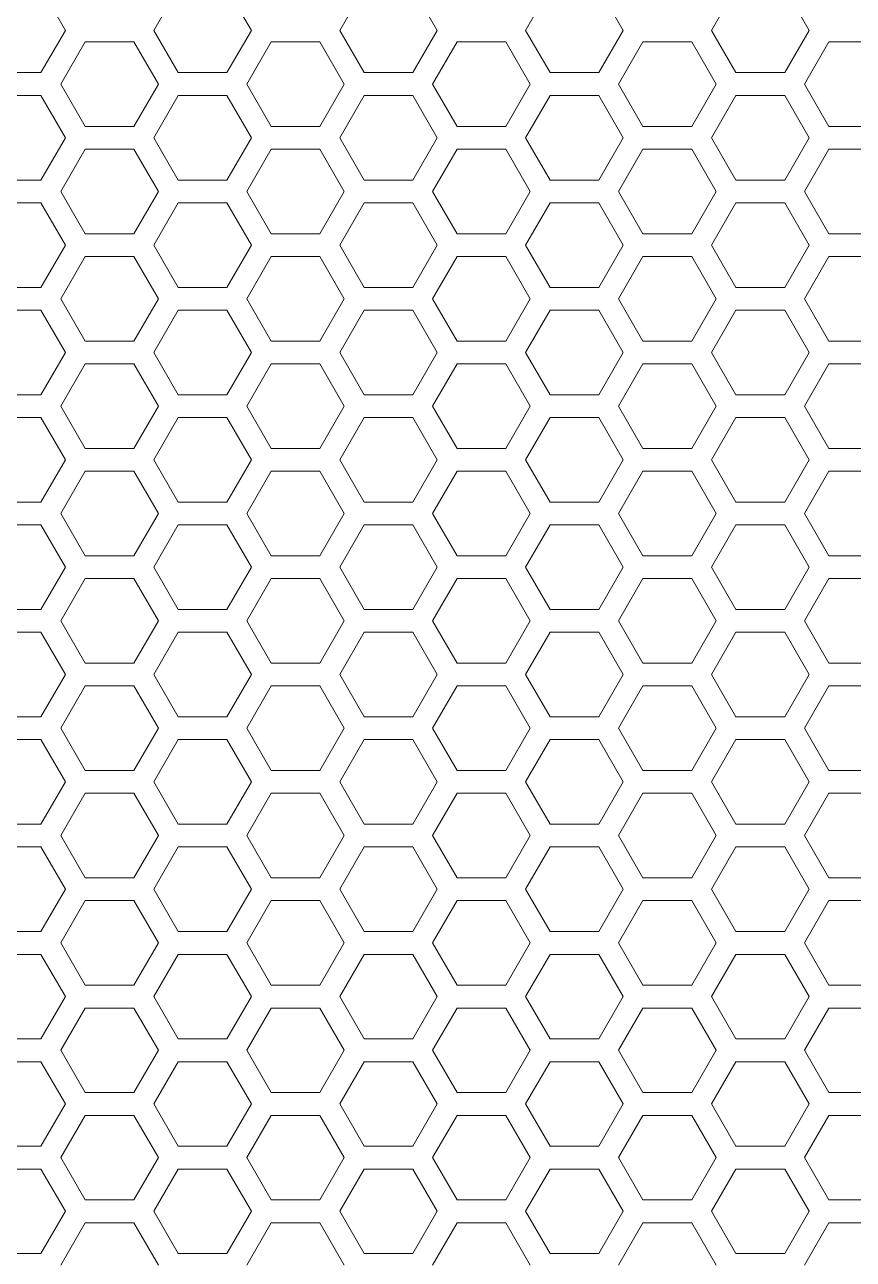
# Model space of a CAD drawing. Header units: millimetres. Extents: x 0 to 140, y -17 to 195.
# Drawn here: x 108.07 to 112.69, y 55.28 to 62.17 of the extents above; entities that cross this region are included whole.
import ezdxf

# ---------------------------------------------------------------- set-up
doc = ezdxf.new("R2010")
doc.units = ezdxf.units.MM
doc.layers.add('4203-42785_1_0', color=7, linetype='Continuous')

# ---------------------------------------------------------------- blocks, each defined once
blk = doc.blocks.new('a')
at = {"layer": '4203-42785_1_0', "color": 0, "linetype": 'ByBlock', "lineweight": 9}
for p, q in [((1510.4994, 392.7765), (1510.3927, 392.9613)), ((1510.9926, 392.9613), (1510.8858, 392.7765)), ((1511.3127, 392.7765), (1511.206, 392.9613)), ((1511.8058, 392.9613), (1511.6991, 392.7765)), ((1512.1259, 392.7765), (1512.0192, 392.9613)), ((1512.6191, 392.9613), (1512.5124, 392.7765)), ((1512.9393, 392.7765), (1512.8325, 392.9613)), ((1513.4323, 392.9613), (1513.3256, 392.7765)), ((1513.7524, 392.7765), (1513.6457, 392.9613)), ((1510.3927, 392.5916), (1510.4994, 392.7765)), ((1510.5859, 392.7266), (1510.4792, 392.5417)), ((1510.7994, 392.7266), (1510.5859, 392.7266)), ((1510.9061, 392.5417), (1510.7994, 392.7266)), ((1510.8858, 392.7765), (1510.9926, 392.5916)), ((1511.206, 392.5916), (1511.3127, 392.7765)), ((1511.3992, 392.7266), (1511.2925, 392.5417)), ((1511.6126, 392.7266), (1511.3992, 392.7266)), ((1511.7193, 392.5417), (1511.6126, 392.7266)), ((1511.6991, 392.7765), (1511.8058, 392.5916)), ((1512.0192, 392.5916), (1512.1259, 392.7765)), ((1512.2124, 392.7266), (1512.1057, 392.5417)), ((1512.4259, 392.7266), (1512.2124, 392.7266)), ((1512.5326, 392.5417), (1512.4259, 392.7266)), ((1512.5124, 392.7765), (1512.6191, 392.5916)), ((1512.8325, 392.5916), (1512.9393, 392.7765)), ((1513.0257, 392.7266), (1512.919, 392.5417)), ((1513.2391, 392.7266), (1513.0257, 392.7266)), ((1513.3458, 392.5417), (1513.2391, 392.7266)), ((1513.3256, 392.7765), (1513.4323, 392.5916)), ((1513.6457, 392.5916), (1513.7524, 392.7765)), ((1513.8389, 392.7266), (1513.7322, 392.5417)), ((1514.0523, 392.7266), (1513.8389, 392.7266)), ((1510.1793, 392.5916), (1510.3927, 392.5916)), ((1510.9926, 392.5916), (1511.206, 392.5916)), ((1511.8058, 392.5916), (1512.0192, 392.5916)), ((1512.6191, 392.5916), (1512.8325, 392.5916)), ((1513.4323, 392.5916), (1513.6457, 392.5916)), ((1510.4792, 392.5417), (1510.5859, 392.3568)), ((1510.7994, 392.3568), (1510.9061, 392.5417)), ((1511.2925, 392.5417), (1511.3992, 392.3568)), ((1511.6126, 392.3568), (1511.7193, 392.5417)), ((1512.1057, 392.5417), (1512.2124, 392.3568)), ((1512.4259, 392.3568), (1512.5326, 392.5417)), ((1512.919, 392.5417), (1513.0257, 392.3568)), ((1513.2391, 392.3568), (1513.3458, 392.5417)), ((1513.7322, 392.5417), (1513.8389, 392.3568)), ((1510.3927, 392.4918), (1510.1793, 392.4918)), ((1510.4994, 392.3069), (1510.3927, 392.4918)), ((1510.9926, 392.4918), (1510.8858, 392.3069)), ((1511.206, 392.4918), (1510.9926, 392.4918)), ((1511.3127, 392.3069), (1511.206, 392.4918)), ((1511.8058, 392.4918), (1511.6991, 392.3069)), ((1512.0192, 392.4918), (1511.8058, 392.4918)), ((1512.1259, 392.3069), (1512.0192, 392.4918)), ((1512.6191, 392.4918), (1512.5124, 392.3069)), ((1512.8325, 392.4918), (1512.6191, 392.4918)), ((1512.9393, 392.3069), (1512.8325, 392.4918)), ((1513.4323, 392.4918), (1513.3256, 392.3069)), ((1513.6457, 392.4918), (1513.4323, 392.4918)), ((1513.7524, 392.3069), (1513.6457, 392.4918)), ((1510.5859, 392.3568), (1510.7994, 392.3568)), ((1511.3992, 392.3568), (1511.6126, 392.3568)), ((1512.2124, 392.3568), (1512.4259, 392.3568)), ((1513.0257, 392.3568), (1513.2391, 392.3568)), ((1513.8389, 392.3568), (1514.0523, 392.3568)), ((1510.3927, 392.1221), (1510.4994, 392.3069)), ((1510.8858, 392.3069), (1510.9926, 392.1221)), ((1511.206, 392.1221), (1511.3127, 392.3069)), ((1511.6991, 392.3069), (1511.8058, 392.1221)), ((1512.0192, 392.1221), (1512.1259, 392.3069)), ((1512.5124, 392.3069), (1512.6191, 392.1221)), ((1512.8325, 392.1221), (1512.9393, 392.3069)), ((1513.3256, 392.3069), (1513.4323, 392.1221)), ((1513.6457, 392.1221), (1513.7524, 392.3069)), ((1510.5859, 392.257), (1510.4792, 392.0722)), ((1510.7994, 392.257), (1510.5859, 392.257)), ((1510.9061, 392.0722), (1510.7994, 392.257)), ((1511.3992, 392.257), (1511.2925, 392.0722)), ((1511.6126, 392.257), (1511.3992, 392.257)), ((1511.7193, 392.0722), (1511.6126, 392.257)), ((1512.2124, 392.257), (1512.1057, 392.0722)), ((1512.4259, 392.257), (1512.2124, 392.257)), ((1512.5326, 392.0722), (1512.4259, 392.257)), ((1513.0257, 392.257), (1512.919, 392.0722)), ((1513.2391, 392.257), (1513.0257, 392.257)), ((1513.3458, 392.0722), (1513.2391, 392.257)), ((1513.8389, 392.257), (1513.7322, 392.0722)), ((1514.0523, 392.257), (1513.8389, 392.257)), ((1510.1793, 392.1221), (1510.3927, 392.1221)), ((1510.9926, 392.1221), (1511.206, 392.1221)), ((1511.8058, 392.1221), (1512.0192, 392.1221)), ((1512.6191, 392.1221), (1512.8325, 392.1221)), ((1513.4323, 392.1221), (1513.6457, 392.1221)), ((1510.4792, 392.0722), (1510.5859, 391.8873)), ((1510.7994, 391.8873), (1510.9061, 392.0722)), ((1511.2925, 392.0722), (1511.3992, 391.8873)), ((1511.6126, 391.8873), (1511.7193, 392.0722)), ((1512.1057, 392.0722), (1512.2124, 391.8873)), ((1512.4259, 391.8873), (1512.5326, 392.0722)), ((1512.919, 392.0722), (1513.0257, 391.8873)), ((1513.2391, 391.8873), (1513.3458, 392.0722)), ((1513.7322, 392.0722), (1513.8389, 391.8873)), ((1510.3927, 392.0222), (1510.1793, 392.0222)), ((1510.4994, 391.8374), (1510.3927, 392.0222)), ((1510.9926, 392.0222), (1510.8858, 391.8374)), ((1511.206, 392.0222), (1510.9926, 392.0222)), ((1511.3127, 391.8374), (1511.206, 392.0222)), ((1511.8058, 392.0222), (1511.6991, 391.8374)), ((1512.0192, 392.0222), (1511.8058, 392.0222)), ((1512.1259, 391.8374), (1512.0192, 392.0222)), ((1512.6191, 392.0222), (1512.5124, 391.8374)), ((1512.8325, 392.0222), (1512.6191, 392.0222)), ((1512.9393, 391.8374), (1512.8325, 392.0222)), ((1513.4323, 392.0222), (1513.3256, 391.8374)), ((1513.6457, 392.0222), (1513.4323, 392.0222)), ((1513.7524, 391.8374), (1513.6457, 392.0222)), ((1510.5859, 391.8873), (1510.7994, 391.8873)), ((1511.3992, 391.8873), (1511.6126, 391.8873)), ((1512.2124, 391.8873), (1512.4259, 391.8873)), ((1513.0257, 391.8873), (1513.2391, 391.8873)), ((1513.8389, 391.8873), (1514.0523, 391.8873)), ((1510.3927, 391.6525), (1510.4994, 391.8374)), ((1510.8858, 391.8374), (1510.9926, 391.6525)), ((1511.206, 391.6525), (1511.3127, 391.8374)), ((1511.6991, 391.8374), (1511.8058, 391.6525)), ((1512.0192, 391.6525), (1512.1259, 391.8374)), ((1512.5124, 391.8374), (1512.6191, 391.6525)), ((1512.8325, 391.6525), (1512.9393, 391.8374)), ((1513.3256, 391.8374), (1513.4323, 391.6525)), ((1513.6457, 391.6525), (1513.7524, 391.8374)), ((1510.5859, 391.7875), (1510.4792, 391.6026)), ((1510.7994, 391.7875), (1510.5859, 391.7875)), ((1510.9061, 391.6026), (1510.7994, 391.7875)), ((1511.3992, 391.7875), (1511.2925, 391.6026)), ((1511.6126, 391.7875), (1511.3992, 391.7875)), ((1511.7193, 391.6026), (1511.6126, 391.7875)), ((1512.2124, 391.7875), (1512.1057, 391.6026)), ((1512.4259, 391.7875), (1512.2124, 391.7875)), ((1512.5326, 391.6026), (1512.4259, 391.7875)), ((1513.0257, 391.7875), (1512.919, 391.6026)), ((1513.2391, 391.7875), (1513.0257, 391.7875)), ((1513.3458, 391.6026), (1513.2391, 391.7875)), ((1513.8389, 391.7875), (1513.7322, 391.6026)), ((1514.0523, 391.7875), (1513.8389, 391.7875)), ((1510.1793, 391.6525), (1510.3927, 391.6525)), ((1510.9926, 391.6525), (1511.206, 391.6525)), ((1511.8058, 391.6525), (1512.0192, 391.6525)), ((1512.6191, 391.6525), (1512.8325, 391.6525)), ((1513.4323, 391.6525), (1513.6457, 391.6525)), ((1510.4792, 391.6026), (1510.5859, 391.4177)), ((1510.7994, 391.4177), (1510.9061, 391.6026)), ((1511.2925, 391.6026), (1511.3992, 391.4177)), ((1511.6126, 391.4177), (1511.7193, 391.6026)), ((1512.1057, 391.6026), (1512.2124, 391.4177)), ((1512.4259, 391.4177), (1512.5326, 391.6026)), ((1512.919, 391.6026), (1513.0257, 391.4177)), ((1513.2391, 391.4177), (1513.3458, 391.6026)), ((1513.7322, 391.6026), (1513.8389, 391.4177)), ((1510.3927, 391.5527), (1510.1793, 391.5527)), ((1510.4994, 391.3678), (1510.3927, 391.5527)), ((1510.9926, 391.5527), (1510.8858, 391.3678)), ((1511.206, 391.5527), (1510.9926, 391.5527)), ((1511.3127, 391.3678), (1511.206, 391.5527)), ((1511.8058, 391.5527), (1511.6991, 391.3678)), ((1512.0192, 391.5527), (1511.8058, 391.5527)), ((1512.1259, 391.3678), (1512.0192, 391.5527)), ((1512.6191, 391.5527), (1512.5124, 391.3678)), ((1512.8325, 391.5527), (1512.6191, 391.5527)), ((1512.9393, 391.3678), (1512.8325, 391.5527)), ((1513.4323, 391.5527), (1513.3256, 391.3678)), ((1513.6457, 391.5527), (1513.4323, 391.5527)), ((1513.7524, 391.3678), (1513.6457, 391.5527)), ((1510.5859, 391.4177), (1510.7994, 391.4177)), ((1511.3992, 391.4177), (1511.6126, 391.4177)), ((1512.2124, 391.4177), (1512.4259, 391.4177)), ((1513.0257, 391.4177), (1513.2391, 391.4177)), ((1513.8389, 391.4177), (1514.0523, 391.4177)), ((1510.3927, 391.183), (1510.4994, 391.3678)), ((1510.8858, 391.3678), (1510.9926, 391.183)), ((1511.206, 391.183), (1511.3127, 391.3678)), ((1511.6991, 391.3678), (1511.8058, 391.183)), ((1512.0192, 391.183), (1512.1259, 391.3678)), ((1512.5124, 391.3678), (1512.6191, 391.183)), ((1512.8325, 391.183), (1512.9393, 391.3678)), ((1513.3256, 391.3678), (1513.4323, 391.183)), ((1513.6457, 391.183), (1513.7524, 391.3678)), ((1510.5859, 391.3179), (1510.4792, 391.1331)), ((1510.7994, 391.3179), (1510.5859, 391.3179)), ((1510.9061, 391.1331), (1510.7994, 391.3179)), ((1511.3992, 391.3179), (1511.2925, 391.1331)), ((1511.6126, 391.3179), (1511.3992, 391.3179)), ((1511.7193, 391.1331), (1511.6126, 391.3179)), ((1512.2124, 391.3179), (1512.1057, 391.1331)), ((1512.4259, 391.3179), (1512.2124, 391.3179)), ((1512.5326, 391.1331), (1512.4259, 391.3179)), ((1513.0257, 391.3179), (1512.919, 391.1331)), ((1513.2391, 391.3179), (1513.0257, 391.3179)), ((1513.3458, 391.1331), (1513.2391, 391.3179)), ((1513.8389, 391.3179), (1513.7322, 391.1331)), ((1514.0523, 391.3179), (1513.8389, 391.3179)), ((1510.1793, 391.183), (1510.3927, 391.183)), ((1510.9926, 391.183), (1511.206, 391.183)), ((1511.8058, 391.183), (1512.0192, 391.183)), ((1512.6191, 391.183), (1512.8325, 391.183)), ((1513.4323, 391.183), (1513.6457, 391.183)), ((1510.4792, 391.1331), (1510.5859, 390.9482)), ((1510.7994, 390.9482), (1510.9061, 391.1331)), ((1511.2925, 391.1331), (1511.3992, 390.9482)), ((1511.6126, 390.9482), (1511.7193, 391.1331)), ((1512.1057, 391.1331), (1512.2124, 390.9482)), ((1512.4259, 390.9482), (1512.5326, 391.1331)), ((1512.919, 391.1331), (1513.0257, 390.9482)), ((1513.2391, 390.9482), (1513.3458, 391.1331)), ((1513.7322, 391.1331), (1513.8389, 390.9482)), ((1510.3927, 391.0832), (1510.1793, 391.0832)), ((1510.4994, 390.8983), (1510.3927, 391.0832)), ((1510.9926, 391.0832), (1510.8858, 390.8983)), ((1511.206, 391.0832), (1510.9926, 391.0832)), ((1511.3127, 390.8983), (1511.206, 391.0832)), ((1511.8058, 391.0832), (1511.6991, 390.8983)), ((1512.0192, 391.0832), (1511.8058, 391.0832)), ((1512.1259, 390.8983), (1512.0192, 391.0832)), ((1512.6191, 391.0832), (1512.5124, 390.8983)), ((1512.8325, 391.0832), (1512.6191, 391.0832)), ((1512.9393, 390.8983), (1512.8325, 391.0832)), ((1513.4323, 391.0832), (1513.3256, 390.8983)), ((1513.6457, 391.0832), (1513.4323, 391.0832)), ((1513.7524, 390.8983), (1513.6457, 391.0832)), ((1510.5859, 390.9482), (1510.7994, 390.9482)), ((1511.3992, 390.9482), (1511.6126, 390.9482)), ((1512.2124, 390.9482), (1512.4259, 390.9482)), ((1513.0257, 390.9482), (1513.2391, 390.9482)), ((1513.8389, 390.9482), (1514.0523, 390.9482)), ((1510.3927, 390.7134), (1510.4994, 390.8983)), ((1510.8858, 390.8983), (1510.9926, 390.7134)), ((1511.206, 390.7134), (1511.3127, 390.8983)), ((1511.6991, 390.8983), (1511.8058, 390.7134)), ((1512.0192, 390.7134), (1512.1259, 390.8983)), ((1512.5124, 390.8983), (1512.6191, 390.7134)), ((1512.8325, 390.7134), (1512.9393, 390.8983)), ((1513.3256, 390.8983), (1513.4323, 390.7134)), ((1513.6457, 390.7134), (1513.7524, 390.8983)), ((1510.5859, 390.8484), (1510.4792, 390.6635)), ((1510.7994, 390.8484), (1510.5859, 390.8484)), ((1510.9061, 390.6635), (1510.7994, 390.8484)), ((1511.3992, 390.8484), (1511.2925, 390.6635)), ((1511.6126, 390.8484), (1511.3992, 390.8484)), ((1511.7193, 390.6635), (1511.6126, 390.8484)), ((1512.2124, 390.8484), (1512.1057, 390.6635)), ((1512.4259, 390.8484), (1512.2124, 390.8484)), ((1512.5326, 390.6635), (1512.4259, 390.8484)), ((1513.0257, 390.8484), (1512.919, 390.6635)), ((1513.2391, 390.8484), (1513.0257, 390.8484)), ((1513.3458, 390.6635), (1513.2391, 390.8484)), ((1513.8389, 390.8484), (1513.7322, 390.6635)), ((1514.0523, 390.8484), (1513.8389, 390.8484)), ((1510.1793, 390.7134), (1510.3927, 390.7134)), ((1510.9926, 390.7134), (1511.206, 390.7134)), ((1511.8058, 390.7134), (1512.0192, 390.7134)), ((1512.6191, 390.7134), (1512.8325, 390.7134)), ((1513.4323, 390.7134), (1513.6457, 390.7134)), ((1510.4792, 390.6635), (1510.5859, 390.4787)), ((1510.7994, 390.4787), (1510.9061, 390.6635)), ((1511.2925, 390.6635), (1511.3992, 390.4787)), ((1511.6126, 390.4787), (1511.7193, 390.6635)), ((1512.1057, 390.6635), (1512.2124, 390.4787)), ((1512.4259, 390.4787), (1512.5326, 390.6635)), ((1512.919, 390.6635), (1513.0257, 390.4787)), ((1513.2391, 390.4787), (1513.3458, 390.6635)), ((1513.7322, 390.6635), (1513.8389, 390.4787)), ((1510.3927, 390.6136), (1510.1793, 390.6136)), ((1510.4994, 390.4288), (1510.3927, 390.6136)), ((1510.9926, 390.6136), (1510.8858, 390.4288)), ((1511.206, 390.6136), (1510.9926, 390.6136)), ((1511.3127, 390.4288), (1511.206, 390.6136)), ((1511.8058, 390.6136), (1511.6991, 390.4288)), ((1512.0192, 390.6136), (1511.8058, 390.6136)), ((1512.1259, 390.4288), (1512.0192, 390.6136)), ((1512.6191, 390.6136), (1512.5124, 390.4288)), ((1512.8325, 390.6136), (1512.6191, 390.6136)), ((1512.9393, 390.4288), (1512.8325, 390.6136)), ((1513.4323, 390.6136), (1513.3256, 390.4288)), ((1513.6457, 390.6136), (1513.4323, 390.6136)), ((1513.7524, 390.4288), (1513.6457, 390.6136)), ((1510.5859, 390.4787), (1510.7994, 390.4787)), ((1511.3992, 390.4787), (1511.6126, 390.4787)), ((1512.2124, 390.4787), (1512.4259, 390.4787)), ((1513.0257, 390.4787), (1513.2391, 390.4787)), ((1513.8389, 390.4787), (1514.0523, 390.4787)), ((1510.3927, 390.2439), (1510.4994, 390.4288)), ((1510.8858, 390.4288), (1510.9926, 390.2439)), ((1511.206, 390.2439), (1511.3127, 390.4288)), ((1511.6991, 390.4288), (1511.8058, 390.2439)), ((1512.0192, 390.2439), (1512.1259, 390.4288)), ((1512.5124, 390.4288), (1512.6191, 390.2439)), ((1512.8325, 390.2439), (1512.9393, 390.4288)), ((1513.3256, 390.4288), (1513.4323, 390.2439)), ((1513.6457, 390.2439), (1513.7524, 390.4288)), ((1510.5859, 390.3788), (1510.4792, 390.194)), ((1510.7994, 390.3788), (1510.5859, 390.3788)), ((1510.9061, 390.194), (1510.7994, 390.3788)), ((1511.3992, 390.3788), (1511.2925, 390.194)), ((1511.6126, 390.3788), (1511.3992, 390.3788)), ((1511.7193, 390.194), (1511.6126, 390.3788)), ((1512.2124, 390.3788), (1512.1057, 390.194)), ((1512.4259, 390.3788), (1512.2124, 390.3788)), ((1512.5326, 390.194), (1512.4259, 390.3788)), ((1513.0257, 390.3788), (1512.919, 390.194)), ((1513.2391, 390.3788), (1513.0257, 390.3788)), ((1513.3458, 390.194), (1513.2391, 390.3788)), ((1513.8389, 390.3788), (1513.7322, 390.194)), ((1514.0523, 390.3788), (1513.8389, 390.3788)), ((1510.1793, 390.2439), (1510.3927, 390.2439)), ((1510.9926, 390.2439), (1511.206, 390.2439)), ((1511.8058, 390.2439), (1512.0192, 390.2439)), ((1512.6191, 390.2439), (1512.8325, 390.2439)), ((1513.4323, 390.2439), (1513.6457, 390.2439)), ((1510.4792, 390.194), (1510.5859, 390.0091)), ((1510.7994, 390.0091), (1510.9061, 390.194)), ((1511.2925, 390.194), (1511.3992, 390.0091)), ((1511.6126, 390.0091), (1511.7193, 390.194)), ((1512.1057, 390.194), (1512.2124, 390.0091)), ((1512.4259, 390.0091), (1512.5326, 390.194)), ((1512.919, 390.194), (1513.0257, 390.0091)), ((1513.2391, 390.0091), (1513.3458, 390.194)), ((1513.7322, 390.194), (1513.8389, 390.0091)), ((1510.3927, 390.1441), (1510.1793, 390.1441)), ((1510.4994, 389.9592), (1510.3927, 390.1441)), ((1510.9926, 390.1441), (1510.8858, 389.9592)), ((1511.206, 390.1441), (1510.9926, 390.1441)), ((1511.3127, 389.9592), (1511.206, 390.1441)), ((1511.8058, 390.1441), (1511.6991, 389.9592)), ((1512.0192, 390.1441), (1511.8058, 390.1441)), ((1512.1259, 389.9592), (1512.0192, 390.1441)), ((1512.6191, 390.1441), (1512.5124, 389.9592)), ((1512.8325, 390.1441), (1512.6191, 390.1441)), ((1512.9393, 389.9592), (1512.8325, 390.1441)), ((1513.4323, 390.1441), (1513.3256, 389.9592)), ((1513.6457, 390.1441), (1513.4323, 390.1441)), ((1513.7524, 389.9592), (1513.6457, 390.1441)), ((1510.5859, 390.0091), (1510.7994, 390.0091)), ((1511.3992, 390.0091), (1511.6126, 390.0091)), ((1512.2124, 390.0091), (1512.4259, 390.0091)), ((1513.0257, 390.0091), (1513.2391, 390.0091)), ((1513.8389, 390.0091), (1514.0523, 390.0091)), ((1510.3927, 389.7743), (1510.4994, 389.9592)), ((1510.8858, 389.9592), (1510.9926, 389.7743)), ((1511.206, 389.7743), (1511.3127, 389.9592)), ((1511.6991, 389.9592), (1511.8058, 389.7743)), ((1512.0192, 389.7743), (1512.1259, 389.9592)), ((1512.5124, 389.9592), (1512.6191, 389.7743)), ((1512.8325, 389.7743), (1512.9393, 389.9592)), ((1513.3256, 389.9592), (1513.4323, 389.7743)), ((1513.6457, 389.7743), (1513.7524, 389.9592)), ((1510.5859, 389.9093), (1510.4792, 389.7244)), ((1510.7994, 389.9093), (1510.5859, 389.9093)), ((1510.9061, 389.7244), (1510.7994, 389.9093)), ((1511.3992, 389.9093), (1511.2925, 389.7244)), ((1511.6126, 389.9093), (1511.3992, 389.9093)), ((1511.7193, 389.7244), (1511.6126, 389.9093)), ((1512.2124, 389.9093), (1512.1057, 389.7244)), ((1512.4259, 389.9093), (1512.2124, 389.9093)), ((1512.5326, 389.7244), (1512.4259, 389.9093)), ((1513.0257, 389.9093), (1512.919, 389.7244)), ((1513.2391, 389.9093), (1513.0257, 389.9093)), ((1513.3458, 389.7244), (1513.2391, 389.9093)), ((1513.8389, 389.9093), (1513.7322, 389.7244)), ((1514.0523, 389.9093), (1513.8389, 389.9093)), ((1510.1793, 389.7743), (1510.3927, 389.7743)), ((1510.9926, 389.7743), (1511.206, 389.7743)), ((1511.8058, 389.7743), (1512.0192, 389.7743)), ((1512.6191, 389.7743), (1512.8325, 389.7743)), ((1513.4323, 389.7743), (1513.6457, 389.7743)), ((1510.4792, 389.7244), (1510.5859, 389.5396)), ((1510.7994, 389.5396), (1510.9061, 389.7244)), ((1511.2925, 389.7244), (1511.3992, 389.5396)), ((1511.6126, 389.5396), (1511.7193, 389.7244)), ((1512.1057, 389.7244), (1512.2124, 389.5396)), ((1512.4259, 389.5396), (1512.5326, 389.7244)), ((1512.919, 389.7244), (1513.0257, 389.5396)), ((1513.2391, 389.5396), (1513.3458, 389.7244)), ((1513.7322, 389.7244), (1513.8389, 389.5396)), ((1510.3927, 389.6745), (1510.1793, 389.6745)), ((1510.4994, 389.4897), (1510.3927, 389.6745)), ((1510.9926, 389.6745), (1510.8858, 389.4897)), ((1511.206, 389.6745), (1510.9926, 389.6745)), ((1511.3127, 389.4897), (1511.206, 389.6745)), ((1511.8058, 389.6745), (1511.6991, 389.4897)), ((1512.0192, 389.6745), (1511.8058, 389.6745)), ((1512.1259, 389.4897), (1512.0192, 389.6745)), ((1512.6191, 389.6745), (1512.5124, 389.4897)), ((1512.8325, 389.6745), (1512.6191, 389.6745)), ((1512.9393, 389.4897), (1512.8325, 389.6745)), ((1513.4323, 389.6745), (1513.3256, 389.4897)), ((1513.6457, 389.6745), (1513.4323, 389.6745)), ((1513.7524, 389.4897), (1513.6457, 389.6745)), ((1510.5859, 389.5396), (1510.7994, 389.5396)), ((1511.3992, 389.5396), (1511.6126, 389.5396)), ((1512.2124, 389.5396), (1512.4259, 389.5396)), ((1513.0257, 389.5396), (1513.2391, 389.5396)), ((1513.8389, 389.5396), (1514.0523, 389.5396)), ((1510.3927, 389.3048), (1510.4994, 389.4897)), ((1510.8858, 389.4897), (1510.9926, 389.3048)), ((1511.206, 389.3048), (1511.3127, 389.4897)), ((1511.6991, 389.4897), (1511.8058, 389.3048)), ((1512.0192, 389.3048), (1512.1259, 389.4897)), ((1512.5124, 389.4897), (1512.6191, 389.3048)), ((1512.8325, 389.3048), (1512.9393, 389.4897)), ((1513.3256, 389.4897), (1513.4323, 389.3048)), ((1513.6457, 389.3048), (1513.7524, 389.4897)), ((1510.5859, 389.4398), (1510.4792, 389.2549)), ((1510.7994, 389.4398), (1510.5859, 389.4398)), ((1510.9061, 389.2549), (1510.7994, 389.4398)), ((1511.3992, 389.4398), (1511.2925, 389.2549)), ((1511.6126, 389.4398), (1511.3992, 389.4398)), ((1511.7193, 389.2549), (1511.6126, 389.4398)), ((1512.2124, 389.4398), (1512.1057, 389.2549)), ((1512.4259, 389.4398), (1512.2124, 389.4398)), ((1512.5326, 389.2549), (1512.4259, 389.4398)), ((1513.0257, 389.4398), (1512.919, 389.2549)), ((1513.2391, 389.4398), (1513.0257, 389.4398)), ((1513.3458, 389.2549), (1513.2391, 389.4398)), ((1513.8389, 389.4398), (1513.7322, 389.2549)), ((1514.0523, 389.4398), (1513.8389, 389.4398)), ((1510.1793, 389.3048), (1510.3927, 389.3048)), ((1510.9926, 389.3048), (1511.206, 389.3048)), ((1511.8058, 389.3048), (1512.0192, 389.3048)), ((1512.6191, 389.3048), (1512.8325, 389.3048)), ((1513.4323, 389.3048), (1513.6457, 389.3048)), ((1510.4792, 389.2549), (1510.5859, 389.07)), ((1510.7994, 389.07), (1510.9061, 389.2549)), ((1511.2925, 389.2549), (1511.3992, 389.07)), ((1511.6126, 389.07), (1511.7193, 389.2549)), ((1512.1057, 389.2549), (1512.2124, 389.07)), ((1512.4259, 389.07), (1512.5326, 389.2549)), ((1512.919, 389.2549), (1513.0257, 389.07)), ((1513.2391, 389.07), (1513.3458, 389.2549)), ((1513.7322, 389.2549), (1513.8389, 389.07)), ((1510.3927, 389.205), (1510.1793, 389.205)), ((1510.4994, 389.0201), (1510.3927, 389.205)), ((1510.9926, 389.205), (1510.8858, 389.0201)), ((1511.206, 389.205), (1510.9926, 389.205)), ((1511.3127, 389.0201), (1511.206, 389.205)), ((1511.8058, 389.205), (1511.6991, 389.0201)), ((1512.0192, 389.205), (1511.8058, 389.205)), ((1512.1259, 389.0201), (1512.0192, 389.205)), ((1512.6191, 389.205), (1512.5124, 389.0201)), ((1512.8325, 389.205), (1512.6191, 389.205)), ((1512.9393, 389.0201), (1512.8325, 389.205)), ((1513.4323, 389.205), (1513.3256, 389.0201)), ((1513.6457, 389.205), (1513.4323, 389.205)), ((1513.7524, 389.0201), (1513.6457, 389.205)), ((1510.5859, 389.07), (1510.7994, 389.07)), ((1511.3992, 389.07), (1511.6126, 389.07)), ((1512.2124, 389.07), (1512.4259, 389.07)), ((1513.0257, 389.07), (1513.2391, 389.07)), ((1513.8389, 389.07), (1514.0523, 389.07)), ((1510.3927, 388.8353), (1510.4994, 389.0201)), ((1510.8858, 389.0201), (1510.9926, 388.8353)), ((1511.206, 388.8353), (1511.3127, 389.0201)), ((1511.6991, 389.0201), (1511.8058, 388.8353)), ((1512.0192, 388.8353), (1512.1259, 389.0201)), ((1512.5124, 389.0201), (1512.6191, 388.8353)), ((1512.8325, 388.8353), (1512.9393, 389.0201)), ((1513.3256, 389.0201), (1513.4323, 388.8353)), ((1513.6457, 388.8353), (1513.7524, 389.0201)), ((1510.5859, 388.9702), (1510.4792, 388.7853)), ((1510.7994, 388.9702), (1510.5859, 388.9702)), ((1510.9061, 388.7853), (1510.7994, 388.9702)), ((1511.3992, 388.9702), (1511.2925, 388.7853)), ((1511.6126, 388.9702), (1511.3992, 388.9702)), ((1511.7193, 388.7853), (1511.6126, 388.9702)), ((1512.2124, 388.9702), (1512.1057, 388.7853)), ((1512.4259, 388.9702), (1512.2124, 388.9702)), ((1512.5326, 388.7853), (1512.4259, 388.9702)), ((1513.0257, 388.9702), (1512.919, 388.7853)), ((1513.2391, 388.9702), (1513.0257, 388.9702)), ((1513.3458, 388.7853), (1513.2391, 388.9702)), ((1513.8389, 388.9702), (1513.7322, 388.7853)), ((1514.0523, 388.9702), (1513.8389, 388.9702)), ((1510.1793, 388.8353), (1510.3927, 388.8353)), ((1510.4792, 388.7853), (1510.5859, 388.6005)), ((1510.7994, 388.6005), (1510.9061, 388.7853)), ((1510.9926, 388.8353), (1511.206, 388.8353)), ((1511.2925, 388.7853), (1511.3992, 388.6005)), ((1511.6126, 388.6005), (1511.7193, 388.7853)), ((1511.8058, 388.8353), (1512.0192, 388.8353)), ((1512.1057, 388.7853), (1512.2124, 388.6005)), ((1512.4259, 388.6005), (1512.5326, 388.7853)), ((1512.6191, 388.8353), (1512.8325, 388.8353)), ((1512.919, 388.7853), (1513.0257, 388.6005)), ((1513.2391, 388.6005), (1513.3458, 388.7853)), ((1513.4323, 388.8353), (1513.6457, 388.8353)), ((1513.7322, 388.7853), (1513.8389, 388.6005)), ((1510.3927, 388.7354), (1510.1793, 388.7354)), ((1510.4994, 388.5506), (1510.3927, 388.7354)), ((1510.9926, 388.7354), (1510.8858, 388.5506)), ((1511.206, 388.7354), (1510.9926, 388.7354)), ((1511.3127, 388.5506), (1511.206, 388.7354)), ((1511.8058, 388.7354), (1511.6991, 388.5506)), ((1512.0192, 388.7354), (1511.8058, 388.7354)), ((1512.1259, 388.5506), (1512.0192, 388.7354)), ((1512.6191, 388.7354), (1512.5124, 388.5506)), ((1512.8325, 388.7354), (1512.6191, 388.7354)), ((1512.9393, 388.5506), (1512.8325, 388.7354)), ((1513.4323, 388.7354), (1513.3256, 388.5506)), ((1513.6457, 388.7354), (1513.4323, 388.7354)), ((1513.7524, 388.5506), (1513.6457, 388.7354)), ((1510.5859, 388.6005), (1510.7994, 388.6005)), ((1511.3992, 388.6005), (1511.6126, 388.6005)), ((1512.2124, 388.6005), (1512.4259, 388.6005)), ((1513.0257, 388.6005), (1513.2391, 388.6005)), ((1513.8389, 388.6005), (1514.0523, 388.6005)), ((1510.3927, 388.3657), (1510.4994, 388.5506)), ((1510.8858, 388.5506), (1510.9926, 388.3657)), ((1511.206, 388.3657), (1511.3127, 388.5506)), ((1511.6991, 388.5506), (1511.8058, 388.3657)), ((1512.0192, 388.3657), (1512.1259, 388.5506)), ((1512.5124, 388.5506), (1512.6191, 388.3657)), ((1512.8325, 388.3657), (1512.9393, 388.5506)), ((1513.3256, 388.5506), (1513.4323, 388.3657)), ((1513.6457, 388.3657), (1513.7524, 388.5506)), ((1510.5859, 388.5007), (1510.4792, 388.3158)), ((1510.7994, 388.5007), (1510.5859, 388.5007)), ((1510.9061, 388.3158), (1510.7994, 388.5007)), ((1511.3992, 388.5007), (1511.2925, 388.3158)), ((1511.6126, 388.5007), (1511.3992, 388.5007)), ((1511.7193, 388.3158), (1511.6126, 388.5007)), ((1512.2124, 388.5007), (1512.1057, 388.3158)), ((1512.4259, 388.5007), (1512.2124, 388.5007)), ((1512.5326, 388.3158), (1512.4259, 388.5007)), ((1513.0257, 388.5007), (1512.919, 388.3158)), ((1513.2391, 388.5007), (1513.0257, 388.5007)), ((1513.3458, 388.3158), (1513.2391, 388.5007)), ((1513.8389, 388.5007), (1513.7322, 388.3158)), ((1514.0523, 388.5007), (1513.8389, 388.5007)), ((1510.1793, 388.3657), (1510.3927, 388.3657)), ((1510.9926, 388.3657), (1511.206, 388.3657)), ((1511.8058, 388.3657), (1512.0192, 388.3657)), ((1512.6191, 388.3657), (1512.8325, 388.3657)), ((1513.4323, 388.3657), (1513.6457, 388.3657)), ((1510.4792, 388.3158), (1510.5859, 388.1309)), ((1510.7994, 388.1309), (1510.9061, 388.3158)), ((1511.2925, 388.3158), (1511.3992, 388.1309)), ((1511.6126, 388.1309), (1511.7193, 388.3158)), ((1512.1057, 388.3158), (1512.2124, 388.1309)), ((1512.4259, 388.1309), (1512.5326, 388.3158)), ((1512.919, 388.3158), (1513.0257, 388.1309)), ((1513.2391, 388.1309), (1513.3458, 388.3158)), ((1513.7322, 388.3158), (1513.8389, 388.1309)), ((1510.3927, 388.2659), (1510.1793, 388.2659)), ((1510.4994, 388.081), (1510.3927, 388.2659)), ((1510.9926, 388.2659), (1510.8858, 388.081)), ((1511.206, 388.2659), (1510.9926, 388.2659)), ((1511.3127, 388.081), (1511.206, 388.2659)), ((1511.8058, 388.2659), (1511.6991, 388.081)), ((1512.0192, 388.2659), (1511.8058, 388.2659)), ((1512.1259, 388.081), (1512.0192, 388.2659)), ((1512.6191, 388.2659), (1512.5124, 388.081)), ((1512.8325, 388.2659), (1512.6191, 388.2659)), ((1512.9393, 388.081), (1512.8325, 388.2659)), ((1513.4323, 388.2659), (1513.3256, 388.081)), ((1513.6457, 388.2659), (1513.4323, 388.2659)), ((1513.7524, 388.081), (1513.6457, 388.2659)), ((1510.3927, 387.8962), (1510.4994, 388.081)), ((1510.5859, 388.1309), (1510.7994, 388.1309)), ((1510.8858, 388.081), (1510.9926, 387.8962)), ((1511.206, 387.8962), (1511.3127, 388.081)), ((1511.3992, 388.1309), (1511.6126, 388.1309)), ((1511.6991, 388.081), (1511.8058, 387.8962)), ((1512.0192, 387.8962), (1512.1259, 388.081)), ((1512.2124, 388.1309), (1512.4259, 388.1309)), ((1512.5124, 388.081), (1512.6191, 387.8962)), ((1512.8325, 387.8962), (1512.9393, 388.081)), ((1513.0257, 388.1309), (1513.2391, 388.1309)), ((1513.3256, 388.081), (1513.4323, 387.8962)), ((1513.6457, 387.8962), (1513.7524, 388.081)), ((1513.8389, 388.1309), (1514.0523, 388.1309)), ((1510.5859, 388.0311), (1510.4792, 387.8463)), ((1510.7994, 388.0311), (1510.5859, 388.0311)), ((1510.9061, 387.8463), (1510.7994, 388.0311)), ((1511.3992, 388.0311), (1511.2925, 387.8463)), ((1511.6126, 388.0311), (1511.3992, 388.0311)), ((1511.7193, 387.8463), (1511.6126, 388.0311)), ((1512.2124, 388.0311), (1512.1057, 387.8463)), ((1512.4259, 388.0311), (1512.2124, 388.0311)), ((1512.5326, 387.8463), (1512.4259, 388.0311)), ((1513.0257, 388.0311), (1512.919, 387.8463)), ((1513.2391, 388.0311), (1513.0257, 388.0311)), ((1513.3458, 387.8463), (1513.2391, 388.0311)), ((1513.8389, 388.0311), (1513.7322, 387.8463)), ((1514.0523, 388.0311), (1513.8389, 388.0311)), ((1510.1793, 387.8962), (1510.3927, 387.8962)), ((1510.9926, 387.8962), (1511.206, 387.8962)), ((1511.8058, 387.8962), (1512.0192, 387.8962)), ((1512.6191, 387.8962), (1512.8325, 387.8962)), ((1513.4323, 387.8962), (1513.6457, 387.8962)), ((1510.4792, 387.8463), (1510.5859, 387.6614)), ((1510.7994, 387.6614), (1510.9061, 387.8463)), ((1511.2925, 387.8463), (1511.3992, 387.6614)), ((1511.6126, 387.6614), (1511.7193, 387.8463)), ((1512.1057, 387.8463), (1512.2124, 387.6614)), ((1512.4259, 387.6614), (1512.5326, 387.8463)), ((1512.919, 387.8463), (1513.0257, 387.6614)), ((1513.2391, 387.6614), (1513.3458, 387.8463)), ((1513.7322, 387.8463), (1513.8389, 387.6614)), ((1510.3927, 387.7964), (1510.1793, 387.7964)), ((1510.4994, 387.6115), (1510.3927, 387.7964)), ((1510.9926, 387.7964), (1510.8858, 387.6115)), ((1511.206, 387.7964), (1510.9926, 387.7964)), ((1511.3127, 387.6115), (1511.206, 387.7964)), ((1511.8058, 387.7964), (1511.6991, 387.6115)), ((1512.0192, 387.7964), (1511.8058, 387.7964)), ((1512.1259, 387.6115), (1512.0192, 387.7964)), ((1512.6191, 387.7964), (1512.5124, 387.6115)), ((1512.8325, 387.7964), (1512.6191, 387.7964)), ((1512.9393, 387.6115), (1512.8325, 387.7964)), ((1513.4323, 387.7964), (1513.3256, 387.6115)), ((1513.6457, 387.7964), (1513.4323, 387.7964)), ((1513.7524, 387.6115), (1513.6457, 387.7964)), ((1510.5859, 387.6614), (1510.7994, 387.6614)), ((1511.3992, 387.6614), (1511.6126, 387.6614)), ((1512.2124, 387.6614), (1512.4259, 387.6614)), ((1513.0257, 387.6614), (1513.2391, 387.6614)), ((1513.8389, 387.6614), (1514.0523, 387.6614)), ((1510.3927, 387.4266), (1510.4994, 387.6115)), ((1510.8858, 387.6115), (1510.9926, 387.4266)), ((1511.206, 387.4266), (1511.3127, 387.6115)), ((1511.6991, 387.6115), (1511.8058, 387.4266)), ((1512.0192, 387.4266), (1512.1259, 387.6115)), ((1512.5124, 387.6115), (1512.6191, 387.4266)), ((1512.8325, 387.4266), (1512.9393, 387.6115)), ((1513.3256, 387.6115), (1513.4323, 387.4266)), ((1513.6457, 387.4266), (1513.7524, 387.6115)), ((1510.5859, 387.5616), (1510.4792, 387.3767)), ((1510.7994, 387.5616), (1510.5859, 387.5616)), ((1510.9061, 387.3767), (1510.7994, 387.5616)), ((1511.3992, 387.5616), (1511.2925, 387.3767)), ((1511.6126, 387.5616), (1511.3992, 387.5616)), ((1511.7193, 387.3767), (1511.6126, 387.5616)), ((1512.2124, 387.5616), (1512.1057, 387.3767)), ((1512.4259, 387.5616), (1512.2124, 387.5616)), ((1512.5326, 387.3767), (1512.4259, 387.5616)), ((1513.0257, 387.5616), (1512.919, 387.3767)), ((1513.2391, 387.5616), (1513.0257, 387.5616)), ((1513.3458, 387.3767), (1513.2391, 387.5616)), ((1513.8389, 387.5616), (1513.7322, 387.3767)), ((1514.0523, 387.5616), (1513.8389, 387.5616)), ((1510.1793, 387.4266), (1510.3927, 387.4266)), ((1510.9926, 387.4266), (1511.206, 387.4266)), ((1511.8058, 387.4266), (1512.0192, 387.4266)), ((1512.6191, 387.4266), (1512.8325, 387.4266)), ((1513.4323, 387.4266), (1513.6457, 387.4266))]:
    blk.add_line(p, q, dxfattribs=at)

msp = doc.modelspace()

# ---------------------------------------------------------------- block references
at = {"lineweight": 15, "xscale": 1.275468447124703, "yscale": 1.275468447124703, "zscale": 1.275468447124703}
msp.add_blockref('a', (-1818.2959, -438.8363), dxfattribs=at)

doc.saveas('drawing.dxf')
